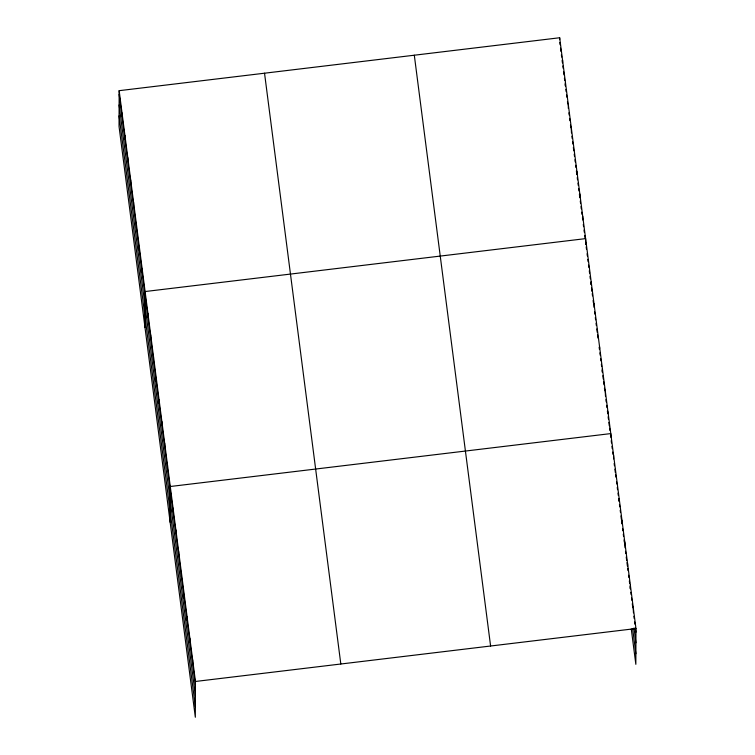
<?xml version="1.0" encoding="UTF-8"?>
<svg xmlns="http://www.w3.org/2000/svg" width="755" height="755" viewBox="0 0 755 755"><rect width="100%" height="100%" fill="white"/><g stroke="black" fill="none" stroke-linecap="round" stroke-linejoin="round"><path stroke-width="1.13" d="M119.158 90.675L119.035 126.453L195.328 717.25L195.451 681.472L119.158 90.675L559.672 37.75L635.965 628.547L635.842 664.324L631.274 628.981M122.027 116.666L122.036 112.995M124.905 138.986L124.924 135.315M127.793 161.306L127.803 157.625M130.672 183.616L130.69 179.945M133.56 205.936L133.569 202.264M136.438 228.255L136.447 224.584M139.316 250.575L139.335 246.904M142.204 272.895L142.214 269.224M144.969 327.321L145.102 291.543L585.616 238.618L585.597 244.412M147.886 316.873L147.895 313.202M150.679 338.542L150.689 334.871M153.473 360.201L153.491 356.53M156.276 381.87L156.285 378.189M159.069 403.529L159.088 399.857M161.872 425.188L161.881 421.516M164.665 446.856L164.675 443.185M167.459 468.515L167.478 464.844M170.149 522.29L170.271 486.503L610.795 433.587L610.786 436.333M173.055 511.843L173.074 508.172M175.858 533.502L175.868 529.831M178.652 555.17L178.661 551.49M181.455 576.829L181.464 573.158M184.248 598.488L184.258 594.817M187.042 620.157L187.061 616.476M189.845 641.816L189.854 638.145M192.638 663.475L192.657 659.804M559.672 39.59L559.672 37.75M562.551 62.825L562.56 60.07M565.438 82.389L565.429 86.061L565.136 83.824M568.307 108.38L568.317 104.709M571.205 127.029L571.478 132.927M576.962 174.414L576.971 171.668M579.849 193.978L579.84 197.659L579.406 194.309M582.728 216.298L582.718 219.969L582.435 217.742M591.203 284.701L591.212 281.945M593.996 307.285L594.006 303.604M599.593 348.772L599.602 346.932M602.396 368.6L602.386 372.272L602.094 369.988M605.199 390.259L605.482 396.215M607.983 413.759L607.992 411.919M613.579 458.917L613.588 455.246M619.176 501.329L619.185 498.574M621.978 520.233L621.969 523.904L621.676 521.63M624.781 541.892L625.055 547.847M627.565 566.316L627.575 563.56M630.368 585.219L630.359 588.891L630.066 586.616M633.171 606.888L633.454 612.833M195.451 681.472L635.965 628.547M559.804 42.535L560.097 44.771M560.531 48.122L560.956 51.463M561.39 54.813L561.682 57.05M562.116 60.391L562.399 62.627M562.834 65.978L563.117 68.205M563.551 71.555L563.985 74.896M564.419 78.246L564.702 80.483M565.863 89.411L566.146 91.638M566.58 94.988L566.863 97.216M567.449 101.68L567.732 103.916M568.883 112.844L569.176 115.071M569.61 118.422L569.893 120.658M570.469 125.122L570.761 127.35M571.913 136.278L572.196 138.514M572.63 141.855L572.922 144.092M573.356 147.433L573.781 150.783M574.215 154.133L574.508 156.361M574.942 159.711L575.225 161.947M575.659 165.288L575.942 167.525M576.376 170.875L576.811 174.216M577.245 177.567L577.528 179.803M577.962 183.144L578.255 185.381M578.689 188.731L578.972 190.958M580.274 201L580.557 203.237M580.991 206.587L581.274 208.814M581.709 212.164L582.001 214.392M583.294 224.433L583.587 226.67M584.021 230.02L584.304 232.247M584.738 235.598L585.021 237.825M585.597 242.289L585.899 244.573M586.191 246.857L586.484 249.131M587.069 253.699L587.371 255.973M587.805 259.399L588.107 261.674M588.541 265.099L588.843 267.374M589.277 270.8L589.58 273.074M590.014 276.5L590.316 278.774M590.75 282.2L591.052 284.475M591.486 287.9L591.929 291.317M592.231 293.601L592.524 295.875M593.109 300.443L593.402 302.717M594.581 311.843L594.874 314.118M595.317 317.544L595.61 319.818M596.054 323.244L596.346 325.518M596.79 328.944L597.233 332.36M597.526 334.644L597.969 338.061M599.149 347.187L599.442 349.461M599.885 352.887L600.178 355.161M600.621 358.587L600.914 360.871M601.358 364.287L601.65 366.571M602.83 375.688L603.273 379.104M603.566 381.388L604.009 384.814M604.444 388.23L604.746 390.514M605.916 399.631L606.218 401.915M606.652 405.331L606.954 407.615M607.388 411.031L607.69 413.315M608.124 416.732L608.426 419.016M608.86 422.432L609.304 425.858M609.596 428.132L609.898 430.416M610.484 434.974L610.776 437.258M611.22 440.675L611.512 442.959M611.956 446.375L612.248 448.659M612.692 452.075L612.984 454.359M614.164 463.476L614.457 465.759M614.9 469.176L615.344 472.602M615.636 474.876L615.929 477.16M616.524 481.718L616.816 484.002M617.26 487.419L617.552 489.702M617.996 493.119L618.288 495.403M618.732 498.819L619.024 501.103M619.468 504.519L619.761 506.803M620.204 510.22L620.497 512.503M620.94 515.929L621.374 519.346M622.554 528.462L622.847 530.746M623.29 534.163L623.583 536.446M624.026 539.872L624.319 542.147M625.499 551.273L625.791 553.547M626.235 556.973L626.678 560.389M626.971 562.673L627.414 566.09M627.707 568.373L628 570.648M628.594 575.216L628.887 577.49M629.33 580.916L629.623 583.19M630.803 592.316L631.095 594.591M631.539 598.017L631.831 600.291M632.275 603.717L632.718 607.133M633.889 616.259L634.191 618.534M634.625 621.96L634.927 624.234M635.361 627.66L635.955 632.218M634.002 627.99L635.918 642.816M632.643 628.651L635.88 653.736M414.306 55.219L490.599 646.006M264.533 73.207L340.816 664.004M119.148 94.347L195.441 685.144M119.111 104.945L195.403 695.733M119.073 115.855L195.366 706.652"/></g></svg>
